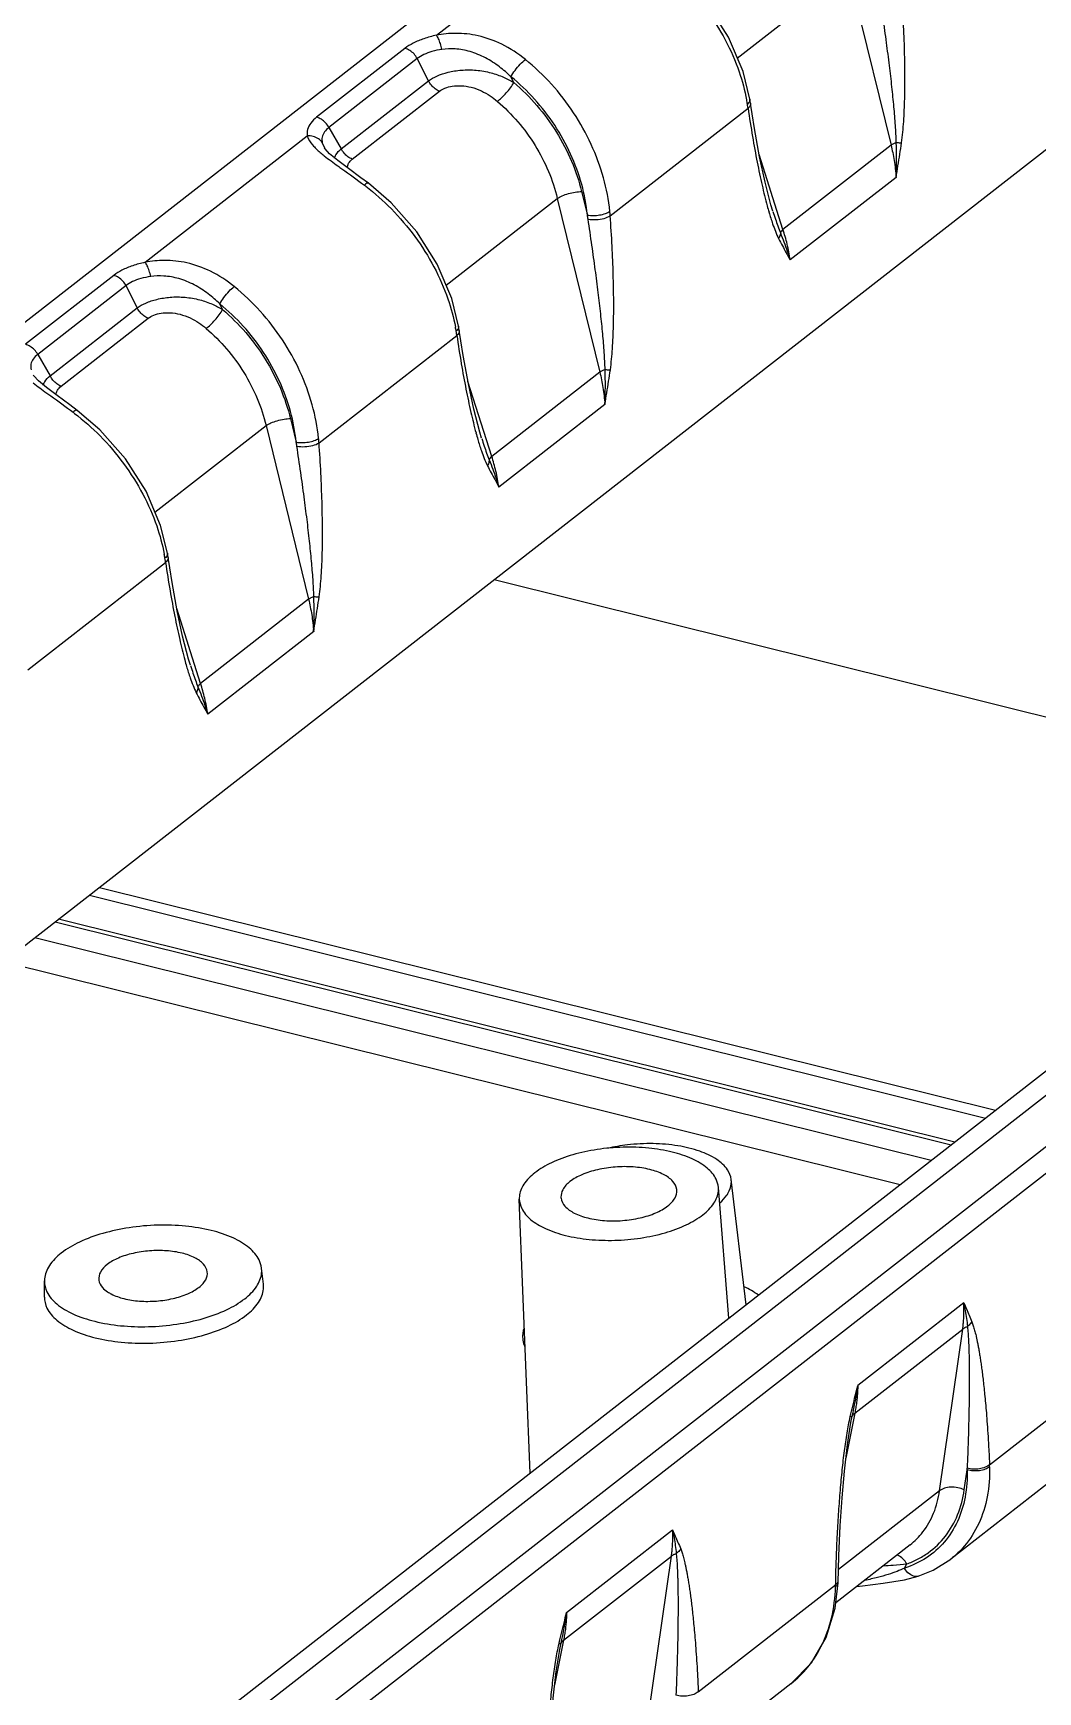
# Model space of a CAD drawing. Header units: millimetres. Extents: x 3537 to 3861, y 1181 to 1410.
# Drawn here: x 3721.22 to 3737.84, y 1201.17 to 1228.6 of the extents above; entities that cross this region are included whole.
import ezdxf

# ---------------------------------------------------------------- set-up
doc = ezdxf.new("R2010")
doc.units = ezdxf.units.MM
doc.layers.add('02___PRT_ALL_AXES', color=7, linetype='Continuous')
doc.layers.add('06___PRT_ALL_SURFS', color=7, linetype='Continuous')

# ---------------------------------------------------------------- blocks, each defined once
blk = doc.blocks.new('A$C490E14D8')
at = {"color": 7, "linetype": 'Continuous'}
for p, q in [((60.94, 50.782), (114.05, 92.192)), ((98.216, 78.907), (102.684, 82.39)), ((65.384, 37.06), (121.852, 81.088)), ((97.35, 78.544), (94.915, 76.645)), ((103.009, 73.931), (106.808, 76.893)), ((106.876, 77.031), (106.876, 77.031)), ((90.188, 72.647), (94.656, 76.131)), ((110.89, 74.987), (107.97, 72.711)), ((89.322, 72.285), (86.887, 70.386)), ((94.981, 67.671), (98.78, 70.633)), ((98.848, 70.772), (98.848, 70.772)), ((102.862, 68.728), (99.942, 66.451)), ((90.82, 64.512), (90.82, 64.512)), ((86.953, 61.412), (90.752, 64.374)), ((99.806, 63.899), (118.969, 59.132)), ((94.834, 62.468), (91.914, 60.192)), ((88.926, 55.416), (113.633, 49.27)), ((88.65, 55.201), (113.356, 49.054)), ((66.079, 10.119), (122.933, 54.447)), ((87.704, 54.463), (112.411, 48.317)), ((112.508, 48.393), (87.802, 54.539)), ((111.853, 47.883), (87.147, 54.029)), ((119.445, 53.802), (68.075, 13.749)), ((120.101, 53.638), (68.731, 13.586)), ((86.298, 53.367), (111.005, 47.221)), ((106.278, 43.536), (105.992, 47.145)), ((106.756, 43.908), (106.345, 47.364)), ((100.802, 39.266), (100.502, 46.818)), ((93.45, 44.481), (93.397, 44.921)), ((87.41, 44.121), (87.41, 44.565)), ((91.671, 44.39), (91.703, 44.417)), ((112.757, 43.965), (109.834, 41.686)), ((113.465, 39.499), (117.25, 42.451)), ((109.646, 40.661), (109.682, 40.837)), ((116.02, 39.723), (112.398, 36.899)), ((112.768, 38.808), (112.847, 39.359)), ((101.806, 35.426), (104.729, 37.705)), ((111.123, 36.651), (111.186, 36.765)), ((105.437, 33.24), (109.222, 36.192)), ((109.214, 35.547), (109.291, 36.241)), ((109.222, 36.192), (109.224, 36.243)), ((109.224, 36.243), (109.225, 36.299)), ((111.498, 36.43), (111.498, 36.43)), ((101.618, 34.402), (101.654, 34.578)), ((107.992, 33.463), (104.37, 30.639))]:
    blk.add_line(p, q, dxfattribs=at)
for points in [[(109.291, 36.241), (109.312, 36.992), (109.35, 37.817), (109.4, 38.589), (109.463, 39.323), (109.548, 40.056), (109.646, 40.661)], [(111.498, 36.43), (111.914, 36.596), (112.397, 36.899)], [(109.799, 36.14), (109.966, 36.164), (110.531, 36.233), (111.119, 36.331), (111.498, 36.43)], [(107.991, 33.463), (108.556, 34.036), (108.965, 34.737), (109.214, 35.547)], [(101.263, 29.981), (101.284, 30.733), (101.322, 31.558), (101.372, 32.329), (101.435, 33.064), (101.52, 33.797), (101.618, 34.402)]]:
    blk.add_lwpolyline(points, dxfattribs=at)
for centre, radius, start, end in [((101.844, 76.196), 5.013, 9.3297, 10.6543), ((101.398, 76.123), 5.465, 8.5004, 9.3206), ((101.316, 76.111), 5.548, 8.1007, 8.5002), ((100.116, 75.529), 10.787, 357.1194, 2.2449), ((92.233, 69.501), 6.617, 52.3884, 52.8261), ((116.907, 76.785), 9.912, 195.0916, 196.1567), ((98.343, 73.577), 4.68, 4.3271, 5.8141), ((93.816, 69.936), 5.013, 9.3297, 10.6543), ((93.37, 69.864), 5.465, 8.5004, 9.3206), ((93.288, 69.851), 5.548, 8.1007, 8.5002), ((92.088, 69.27), 10.787, 357.1194, 2.2449), ((84.205, 63.241), 6.617, 52.3884, 52.8261), ((90.315, 67.318), 4.68, 4.3271, 5.8141), ((108.879, 70.525), 9.912, 195.0916, 196.1567), ((85.788, 63.677), 5.013, 9.3297, 10.6543), ((85.342, 63.604), 5.465, 8.5004, 9.3206), ((85.26, 63.592), 5.548, 8.1007, 8.5002), ((84.06, 63.01), 10.787, 357.1194, 2.2449), ((100.851, 64.266), 9.912, 195.0916, 196.1567), ((98.757, 43.229), 11.184, 347.6505, 352.0676), ((106.675, 39.663), 6.18, 357.1783, 357.6103), ((109.655, 39.349), 3.813, 1.4663, 2.267), ((103.664, 36.298), 5.559, 358.3283, 358.902), ((90.729, 36.97), 11.184, 347.6505, 352.0676), ((105.884, 35.974), 3.295, 332.2972, 333.6081), ((106.196, 35.76), 2.915, 308.0091, 320.7802)]:
    blk.add_arc(centre, radius, start, end, dxfattribs=at)
for points, start_tangent, end_tangent in [([(104.299, 81.002), (105.003, 80.377), (105.651, 79.616), (106.179, 78.777), (106.563, 77.897), (106.77, 77.122)], (0.792168, -0.610303), (0.184841, -0.982768)), ([(111.041, 75.941), (111.099, 76.525), (111.127, 77.158), (111.133, 77.838), (111.12, 78.568), (111.089, 79.351), (111.037, 80.19)], (0.129507, 0.991579), (-0.071038, 0.997474)), ([(98.216, 78.907), (97.873, 78.812), (97.578, 78.687), (97.35, 78.544)], (-0.976618, -0.214981), (-0.788355, -0.615221)), ([(100.672, 78.236), (100.018, 78.658), (99.365, 78.89), (98.751, 78.959), (98.216, 78.907)], (-0.778105, 0.628134), (-0.981175, -0.193122)), ([(98.37, 78.515), (98.328, 78.675), (98.274, 78.811), (98.216, 78.907)], (-0.201436, 0.979502), (-0.639828, 0.768518)), ([(97.691, 78.263), (97.6, 78.39), (97.481, 78.488), (97.35, 78.544)], (-0.472758, 0.881192), (-0.970424, 0.241408)), ([(100.273, 77.763), (100.385, 77.937), (100.531, 78.109), (100.672, 78.236)], (0.473364, 0.880867), (0.809136, 0.587621)), ([(102.999, 74.052), (102.822, 74.979), (102.484, 75.897), (102, 76.768), (101.387, 77.559), (100.672, 78.236)], (-0.101176, 0.994869), (-0.778138, 0.628093)), ([(106.837, 77.06), (106.791, 77.008)], (-0.540116, -0.841591), (-0.751633, -0.659581)), ([(106.877, 77.006), (106.808, 76.893)], (-0.047881, -0.998853), (-0.749475, -0.662033)), ([(106.808, 76.893), (106.932, 76.111), (107.061, 75.405), (107.196, 74.77), (107.337, 74.204)], (0.14549, -0.98936), (0.260946, -0.965353)), ([(106.857, 77.145), (106.853, 77.093), (106.837, 77.06)], (0.142613, -0.989779), (-0.540116, -0.841591)), ([(106.874, 77.031), (106.877, 77.006)], (0.201664, -0.979455), (-0.047881, -0.998853)), ([(94.915, 76.645), (94.754, 76.485), (94.664, 76.309), (94.656, 76.131)], (-0.788887, -0.614538), (0.176799, -0.984247)), ([(95.255, 76.364), (95.164, 76.491), (95.046, 76.589), (94.915, 76.645)], (-0.472761, 0.881191), (-0.970423, 0.241412)), ([(95.071, 75.943), (94.965, 76.052), (94.82, 76.118), (94.656, 76.131)], (-0.541146, 0.840929), (-0.996395, -0.08483)), ([(94.656, 76.131), (94.803, 75.881), (95.013, 75.676)], (0.269074, -0.963119), (0.762591, -0.646881)), ([(110.89, 74.987), (110.942, 75.309), (110.993, 75.627), (111.041, 75.941)], (0.161741, 0.986833), (0.145502, 0.989358)), ([(110.895, 75.952), (110.951, 75.947), (111, 75.943), (111.042, 75.941)], (0.995181, -0.09805), (0.999652, -0.026378)), ([(95.013, 75.676), (95.125, 75.585)], (0.762591, -0.646881), (0.785289, -0.619129)), ([(95.125, 75.585), (95.502, 75.304)], (0.785289, -0.619129), (0.811563, -0.584266)), ([(110.75, 75.876), (110.796, 75.67), (110.835, 75.453), (110.867, 75.225), (110.89, 74.987)], (0.234483, -0.97212), (0.071538, -0.997438)), ([(95.502, 75.304), (95.613, 75.224), (96.231, 74.773)], (0.811563, -0.584266), (0.796787, -0.604261)), ([(96.338, 74.819), (96.324, 74.829), (96.231, 74.773)], (-0.698386, 0.715721), (-0.766807, -0.641878)), ([(96.271, 74.743), (96.975, 74.118), (97.623, 73.356), (98.151, 72.518), (98.535, 71.637), (98.742, 70.863)], (0.792168, -0.610303), (0.184841, -0.982768)), ([(102.38, 73.948), (102.543, 73.937), (102.717, 73.952), (102.877, 73.993), (102.998, 74.052)], (0.986739, -0.162316), (0.82535, 0.564621)), ([(102.398, 73.837), (102.617, 73.825), (102.84, 73.859), (103.009, 73.931)], (0.984056, -0.177858), (0.827627, 0.561278)), ([(103.013, 69.682), (103.071, 70.266), (103.099, 70.898), (103.105, 71.578), (103.092, 72.308), (103.061, 73.091), (103.009, 73.931)], (0.129507, 0.991579), (-0.071038, 0.997474)), ([(107.386, 74.026), (107.487, 73.709), (107.652, 73.299)], (0.278846, -0.960336), (0.426741, -0.904374)), ([(107.701, 73.461), (107.695, 73.408), (107.678, 73.353), (107.652, 73.299)], (-0.023178, -0.999731), (-0.49941, -0.866366)), ([(107.652, 73.299), (107.755, 73.103), (107.862, 72.907), (107.97, 72.711)], (0.455194, -0.890392), (0.485219, -0.874393)), ([(107.701, 73.461), (107.799, 73.207), (107.889, 72.957), (107.97, 72.711)], (0.370848, -0.928693), (0.297905, -0.954596)), ([(107.97, 72.711), (107.932, 72.932), (107.886, 73.147), (107.832, 73.355), (107.772, 73.554)], (-0.144966, 0.989437), (-0.30612, 0.951993)), ([(90.188, 72.647), (89.845, 72.552), (89.55, 72.428), (89.322, 72.285)], (-0.976618, -0.214981), (-0.788355, -0.615221)), ([(89.663, 72.004), (89.572, 72.131), (89.453, 72.228), (89.322, 72.285)], (-0.472758, 0.881192), (-0.970424, 0.241408)), ([(92.644, 71.977), (91.99, 72.399), (91.337, 72.631), (90.723, 72.699), (90.188, 72.647)], (-0.778105, 0.628134), (-0.981175, -0.193122)), ([(90.342, 72.256), (90.3, 72.415), (90.246, 72.552), (90.188, 72.647)], (-0.201436, 0.979502), (-0.639828, 0.768518)), ([(92.245, 71.503), (92.357, 71.677), (92.503, 71.85), (92.644, 71.977)], (0.473364, 0.880867), (0.809136, 0.587621)), ([(94.971, 67.792), (94.794, 68.72), (94.456, 69.638), (93.972, 70.509), (93.359, 71.299), (92.644, 71.977)], (-0.101176, 0.994869), (-0.778138, 0.628093)), ([(98.829, 70.886), (98.825, 70.833), (98.809, 70.801)], (0.142613, -0.989779), (-0.540116, -0.841591)), ([(98.809, 70.801), (98.763, 70.749)], (-0.540116, -0.841591), (-0.751633, -0.659581)), ([(98.849, 70.746), (98.78, 70.633)], (-0.047881, -0.998853), (-0.749475, -0.662033)), ([(98.78, 70.633), (98.904, 69.851), (99.033, 69.146), (99.168, 68.511), (99.309, 67.944)], (0.14549, -0.98936), (0.260946, -0.965353)), ([(98.846, 70.771), (98.849, 70.746)], (0.201664, -0.979455), (-0.047881, -0.998853)), ([(87.227, 70.105), (87.136, 70.232), (87.018, 70.329), (86.887, 70.386)], (-0.472761, 0.881191), (-0.970423, 0.241412)), ([(102.722, 69.617), (102.768, 69.411), (102.808, 69.193), (102.839, 68.966), (102.862, 68.728)], (0.234483, -0.97212), (0.071538, -0.997438)), ([(102.862, 68.728), (102.914, 69.049), (102.965, 69.368), (103.013, 69.682)], (0.161741, 0.986833), (0.145502, 0.989358)), ([(102.867, 69.692), (102.923, 69.687), (102.972, 69.684), (103.014, 69.682)], (0.995181, -0.09805), (0.999652, -0.026378)), ([(87.097, 69.325), (87.474, 69.044)], (0.785289, -0.619129), (0.811563, -0.584266)), ([(87.474, 69.044), (87.585, 68.965), (88.203, 68.514)], (0.811563, -0.584266), (0.796787, -0.604261)), ([(88.31, 68.56), (88.296, 68.57), (88.203, 68.514)], (-0.698386, 0.715721), (-0.766807, -0.641878)), ([(88.243, 68.483), (88.947, 67.859), (89.595, 67.097), (90.123, 66.259), (90.508, 65.378), (90.714, 64.604)], (0.792168, -0.610303), (0.184841, -0.982768)), ([(94.352, 67.688), (94.515, 67.677), (94.689, 67.693), (94.849, 67.733), (94.97, 67.792)], (0.986739, -0.162316), (0.82535, 0.564621)), ([(99.358, 67.767), (99.459, 67.45), (99.624, 67.04)], (0.278846, -0.960336), (0.426741, -0.904374)), ([(94.37, 67.578), (94.589, 67.566), (94.813, 67.6), (94.981, 67.671)], (0.984056, -0.177858), (0.827627, 0.561278)), ([(94.985, 63.423), (95.043, 64.006), (95.071, 64.639), (95.077, 65.319), (95.064, 66.049), (95.033, 66.832), (94.981, 67.671)], (0.129507, 0.991579), (-0.071038, 0.997474)), ([(99.942, 66.451), (99.904, 66.673), (99.858, 66.888), (99.804, 67.095), (99.744, 67.295)], (-0.144966, 0.989437), (-0.30612, 0.951993)), ([(99.673, 67.202), (99.667, 67.148), (99.65, 67.094), (99.624, 67.04)], (-0.023178, -0.999731), (-0.49941, -0.866366)), ([(99.624, 67.04), (99.727, 66.843), (99.834, 66.647), (99.942, 66.451)], (0.455194, -0.890392), (0.485219, -0.874393)), ([(99.673, 67.202), (99.771, 66.948), (99.861, 66.698), (99.942, 66.451)], (0.370848, -0.928693), (0.297905, -0.954596)), ([(90.781, 64.541), (90.735, 64.49)], (-0.540116, -0.841591), (-0.751633, -0.659581)), ([(90.821, 64.487), (90.752, 64.374)], (-0.047881, -0.998853), (-0.749475, -0.662033)), ([(90.801, 64.626), (90.797, 64.574), (90.781, 64.541)], (0.142613, -0.989779), (-0.540116, -0.841591)), ([(90.819, 64.512), (90.821, 64.487)], (0.201664, -0.979455), (-0.047881, -0.998853)), ([(90.752, 64.374), (90.876, 63.592), (91.005, 62.886), (91.14, 62.252), (91.281, 61.685)], (0.14549, -0.98936), (0.260946, -0.965353)), ([(94.694, 63.358), (94.74, 63.151), (94.78, 62.934), (94.811, 62.706), (94.834, 62.468)], (0.234483, -0.97212), (0.071538, -0.997438)), ([(94.834, 62.468), (94.886, 62.79), (94.937, 63.108), (94.985, 63.423)], (0.161741, 0.986833), (0.145502, 0.989358)), ([(94.839, 63.433), (94.895, 63.428), (94.944, 63.424), (94.986, 63.423)], (0.995181, -0.09805), (0.999652, -0.026378)), ([(91.33, 61.508), (91.431, 61.191), (91.596, 60.781)], (0.278846, -0.960336), (0.426741, -0.904374)), ([(91.645, 60.942), (91.639, 60.889), (91.622, 60.835), (91.596, 60.781)], (-0.023178, -0.999731), (-0.49941, -0.866366)), ([(91.645, 60.942), (91.743, 60.688), (91.833, 60.439), (91.914, 60.192)], (0.370848, -0.928693), (0.297905, -0.954596)), ([(91.914, 60.192), (91.877, 60.414), (91.83, 60.628), (91.776, 60.836), (91.716, 61.036)], (-0.144966, 0.989437), (-0.30612, 0.951993)), ([(91.596, 60.781), (91.699, 60.584), (91.806, 60.388), (91.914, 60.192)], (0.455194, -0.890392), (0.485219, -0.874393)), ([(105.991, 47.144), (105.928, 47.373), (105.682, 47.675), (105.27, 47.929), (104.72, 48.117), (104.07, 48.227), (103.363, 48.252), (102.649, 48.189), (101.976, 48.043), (101.389, 47.824), (100.929, 47.546)], (-0.086813, 0.996225), (-0.788621, -0.61488)), ([(106.344, 47.364), (106.243, 47.629), (105.944, 47.915), (105.476, 48.142), (104.876, 48.291), (104.193, 48.351), (103.483, 48.316), (102.937, 48.222)], (-0.127018, 0.9919), (-0.974519, -0.224304)), ([(104.845, 47.065), (104.843, 47.091), (104.734, 47.312), (104.479, 47.501), (104.104, 47.637), (103.645, 47.708), (103.148, 47.707), (102.66, 47.633), (102.23, 47.495), (101.899, 47.305)], (-0.048524, 0.998822), (-0.788621, -0.61488)), ([(100.929, 47.546), (100.628, 47.23), (100.504, 46.895), (100.503, 46.818)], (-0.788621, -0.61488), (0.048766, -0.99881)), ([(101.899, 47.305), (101.7, 47.082), (101.651, 46.874)], (-0.788621, -0.61488), (0.048524, -0.998822)), ([(105.566, 46.393), (105.868, 46.709), (105.992, 47.044), (105.991, 47.144)], (0.788621, 0.61488), (-0.086813, 0.996225)), ([(106.292, 47.054), (106.348, 47.307), (106.344, 47.364)], (0.407433, 0.913235), (-0.127018, 0.9919)), ([(100.503, 46.818), (100.568, 46.566), (100.814, 46.264), (101.226, 46.01), (101.776, 45.822), (102.426, 45.712), (103.133, 45.687), (103.847, 45.75), (104.52, 45.896), (105.106, 46.115), (105.566, 46.393)], (0.048766, -0.99881), (0.788621, 0.61488)), ([(101.651, 46.874), (101.653, 46.849), (101.762, 46.627), (102.017, 46.438), (102.392, 46.302), (102.85, 46.231), (103.348, 46.232), (103.836, 46.306), (104.266, 46.444), (104.597, 46.634)], (0.048524, -0.998822), (0.788621, 0.61488)), ([(104.597, 46.634), (104.795, 46.857), (104.845, 47.065)], (0.788621, 0.61488), (-0.048524, 0.998822)), ([(106.034, 46.721), (106.224, 46.932)], (0.752183, 0.658954), (0.558795, 0.829306)), ([(106.224, 46.932), (106.251, 46.975), (106.292, 47.054)], (0.558795, 0.829306), (0.407433, 0.913235)), ([(93.396, 44.921), (93.33, 45.144), (93.06, 45.475), (92.613, 45.751), (92.011, 45.957), (91.3, 46.077), (90.534, 46.104), (89.75, 46.034), (89.021, 45.876), (88.377, 45.636), (87.877, 45.334)], (-0.124118, 0.992267), (-0.788621, -0.61488)), ([(87.877, 45.334), (87.548, 44.989), (87.413, 44.622), (87.411, 44.565)], (-0.788621, -0.61488), (0.009862, -0.999951)), ([(91.704, 44.417), (91.857, 44.599), (91.901, 44.818), (91.799, 45.026), (91.56, 45.203), (91.209, 45.331), (90.779, 45.397), (90.312, 45.396), (89.855, 45.327), (89.451, 45.197), (89.141, 45.019)], (0.76389, 0.645347), (-0.788621, -0.61488)), ([(89.141, 45.019), (88.955, 44.811), (88.911, 44.591), (89.013, 44.383), (89.152, 44.264)], (-0.788621, -0.61488), (0.835638, -0.54928)), ([(92.935, 44.076), (93.264, 44.42), (93.399, 44.787), (93.396, 44.921)], (0.788621, 0.61488), (-0.124118, 0.992267)), ([(87.411, 44.565), (87.481, 44.266), (87.752, 43.934), (88.199, 43.659), (88.8, 43.453), (89.512, 43.333), (90.278, 43.306), (91.062, 43.375), (91.791, 43.533), (92.434, 43.773), (92.935, 44.076)], (0.009862, -0.999951), (0.788621, 0.61488)), ([(89.152, 44.264), (89.252, 44.207), (89.603, 44.079), (90.033, 44.012), (90.5, 44.013), (90.957, 44.082), (91.361, 44.212), (91.671, 44.39)], (0.835638, -0.54928), (0.788621, 0.61488)), ([(92.984, 43.628), (93.315, 43.976), (93.452, 44.346), (93.448, 44.48)], (0.788621, 0.61488), (-0.124108, 0.992269)), ([(107.093, 44.176), (106.699, 44.408)], (-0.804497, 0.593957), (-0.903272, 0.429068)), ([(87.411, 44.122), (87.482, 43.82), (87.755, 43.485), (88.206, 43.208), (88.813, 43), (89.53, 42.878), (90.303, 42.852), (91.094, 42.921), (91.829, 43.081), (92.478, 43.323), (92.984, 43.628)], (0.009861, -0.999951), (0.788621, 0.61488)), ([(112.725, 43.241), (112.742, 43.38), (112.753, 43.522), (112.76, 43.667), (112.761, 43.815), (112.757, 43.965)], (0.139001, 0.990292), (-0.044321, 0.999017)), ([(112.757, 43.965), (112.831, 43.793), (112.905, 43.62), (112.979, 43.441)], (0.399069, -0.916921), (0.371144, -0.928575)), ([(112.757, 43.965), (112.798, 43.746), (112.831, 43.528), (112.856, 43.311)], (0.198367, -0.980128), (0.094933, -0.995484)), ([(112.979, 43.441), (112.944, 43.394), (112.903, 43.351), (112.856, 43.311)], (-0.534495, -0.845172), (-0.802882, -0.596139)), ([(112.979, 43.441), (112.999, 43.387), (113.018, 43.33), (113.037, 43.269), (113.055, 43.204), (113.074, 43.132), (113.093, 43.051), (113.113, 42.961), (113.134, 42.861), (113.155, 42.751), (113.177, 42.631), (113.198, 42.501), (113.22, 42.36), (113.242, 42.206), (113.264, 42.04), (113.286, 41.858), (113.309, 41.659), (113.331, 41.441), (113.354, 41.199), (113.378, 40.928), (113.401, 40.62), (113.424, 40.278), (113.446, 39.906), (113.465, 39.499)], (0.371215, -0.928547), (0.042245, -0.999107)), ([(100.621, 43.247), (100.596, 43.11), (100.649, 42.758)], (-0.261092, -0.965314), (0.354473, -0.935066)), ([(112.725, 43.241), (112.784, 43.28), (112.856, 43.311)], (0.764663, 0.64443), (0.948049, 0.318123)), ([(112.856, 43.311), (112.862, 43.252), (112.868, 43.191), (112.873, 43.127), (112.878, 43.059), (112.882, 42.983), (112.887, 42.9), (112.891, 42.808), (112.894, 42.706), (112.898, 42.594), (112.901, 42.473), (112.903, 42.341), (112.905, 42.2), (112.906, 42.047), (112.907, 41.882), (112.906, 41.701), (112.905, 41.505), (112.903, 41.291), (112.899, 41.054), (112.894, 40.788), (112.886, 40.488), (112.877, 40.157), (112.865, 39.797), (112.849, 39.405)], (0.117935, -0.993021), (-0.041667, -0.999132)), ([(109.626, 40.828), (109.695, 41.116), (109.764, 41.402), (109.834, 41.686)], (0.227461, 0.973787), (0.239737, 0.970838)), ([(109.834, 41.686), (109.828, 41.529), (109.816, 41.374), (109.8, 41.221), (109.778, 41.07), (109.751, 40.922)], (-0.023311, -0.999728), (-0.197234, -0.980356)), ([(109.538, 40.373), (109.626, 40.828)], (0.162022, 0.986787), (0.229449, 0.973321)), ([(109.626, 40.828), (109.653, 40.828), (109.672, 40.832), (109.682, 40.837)], (0.999952, -0.009764), (0.674483, 0.738291)), ([(109.682, 40.837), (109.708, 40.882), (109.751, 40.922)], (0.337326, 0.941388), (0.813458, 0.581623)), ([(109.225, 36.299), (109.243, 36.911), (109.273, 37.585), (109.31, 38.215), (109.354, 38.803), (109.406, 39.358), (109.466, 39.882), (109.538, 40.373)], (0.023705, 0.999719), (0.162022, 0.986787)), ([(112.847, 39.359), (112.791, 38.608), (112.579, 37.935), (112.219, 37.369), (111.727, 36.936), (111.123, 36.651)], (0.02859, -0.999591), (-0.953754, -0.300589)), ([(113.467, 39.446), (113.402, 38.617), (113.166, 37.876), (112.769, 37.254), (112.398, 36.899)], (0.025815, -0.999667), (-0.788363, -0.615211)), ([(113.467, 39.446), (113.346, 39.376), (113.186, 39.335), (113.011, 39.329), (112.847, 39.359)], (-0.758122, -0.652112), (-0.954301, 0.298847)), ([(113.465, 39.499), (113.345, 39.429), (113.186, 39.387), (113.012, 39.378), (112.849, 39.405)], (-0.756589, -0.653891), (-0.959517, 0.281651)), ([(104.697, 36.981), (104.714, 37.121), (104.725, 37.263), (104.732, 37.408), (104.733, 37.555), (104.729, 37.705)], (0.139001, 0.990292), (-0.044321, 0.999017)), ([(104.729, 37.705), (104.77, 37.487), (104.803, 37.269), (104.828, 37.052)], (0.198367, -0.980128), (0.094933, -0.995484)), ([(104.729, 37.705), (104.803, 37.534), (104.877, 37.36), (104.951, 37.182)], (0.399069, -0.916921), (0.371144, -0.928575)), ([(104.697, 36.981), (104.756, 37.021), (104.828, 37.052)], (0.764663, 0.64443), (0.948049, 0.318123)), ([(104.828, 37.052), (104.834, 36.992), (104.84, 36.932), (104.845, 36.868), (104.85, 36.799), (104.854, 36.724), (104.859, 36.641), (104.863, 36.548), (104.866, 36.447), (104.87, 36.335), (104.873, 36.213), (104.875, 36.082), (104.877, 35.941), (104.878, 35.788), (104.879, 35.622), (104.878, 35.442), (104.877, 35.246), (104.875, 35.032), (104.871, 34.794), (104.866, 34.529), (104.858, 34.229), (104.849, 33.898), (104.837, 33.538), (104.821, 33.146)], (0.117935, -0.993021), (-0.041667, -0.999132)), ([(104.951, 37.182), (104.916, 37.135), (104.875, 37.091), (104.828, 37.052)], (-0.534495, -0.845172), (-0.802882, -0.596139)), ([(104.951, 37.182), (104.971, 37.127), (104.99, 37.07), (105.009, 37.01), (105.027, 36.944), (105.046, 36.872), (105.065, 36.792), (105.085, 36.702), (105.106, 36.602), (105.127, 36.492), (105.149, 36.371), (105.17, 36.241), (105.192, 36.1), (105.214, 35.947), (105.236, 35.78), (105.258, 35.598), (105.281, 35.4), (105.303, 35.182), (105.326, 34.94), (105.35, 34.668), (105.373, 34.36), (105.396, 34.019), (105.418, 33.647), (105.437, 33.24)], (0.371215, -0.928547), (0.042245, -0.999107)), ([(111.123, 36.651), (110.917, 36.561), (110.673, 36.474), (110.381, 36.391), (110.032, 36.31), (110.01, 36.305)], (-0.899692, -0.436525), (-0.977856, -0.20928)), ([(111.498, 36.43), (111.416, 36.421), (111.256, 36.489), (111.123, 36.651)], (-0.956047, -0.293214), (-0.478231, 0.878234)), ([(108.835, 34.509), (109.108, 35.269), (109.221, 36.136)], (0.444519, 0.895769), (0.029782, 0.999556)), ([(109.221, 36.136), (109.284, 36.209), (109.289, 36.241)], (0.819529, 0.573037), (0.013621, 0.999907)), ([(109.222, 36.192), (109.285, 36.264)], (0.821067, 0.570832), (0.329987, 0.943985)), ([(109.285, 36.264), (109.291, 36.297)], (0.329987, 0.943985), (0.006375, 0.99998)), ([(101.598, 34.568), (101.667, 34.857), (101.736, 35.143), (101.806, 35.426)], (0.227461, 0.973787), (0.239737, 0.970838)), ([(101.806, 35.426), (101.8, 35.269), (101.788, 35.114), (101.772, 34.962), (101.75, 34.811), (101.723, 34.662)], (-0.023311, -0.999728), (-0.197234, -0.980356)), ([(101.51, 34.114), (101.598, 34.568)], (0.162022, 0.986787), (0.229449, 0.973321)), ([(101.598, 34.568), (101.625, 34.569), (101.644, 34.572), (101.654, 34.578)], (0.999952, -0.009764), (0.674483, 0.738291)), ([(101.654, 34.578), (101.68, 34.623), (101.723, 34.662)], (0.337326, 0.941388), (0.813458, 0.581623)), ([(108.454, 33.917), (108.801, 34.442)], (0.632502, 0.774559), (0.464907, 0.88536)), ([(101.197, 30.04), (101.215, 30.652), (101.245, 31.326), (101.282, 31.955), (101.326, 32.544), (101.378, 33.098), (101.438, 33.622), (101.51, 34.114)], (0.023706, 0.999719), (0.162022, 0.986787)), ([(105.437, 33.24), (105.317, 33.17), (105.158, 33.127), (104.984, 33.119), (104.821, 33.146)], (-0.756589, -0.653891), (-0.959517, 0.281651))]:
    blk.add_spline(points, degree=3, dxfattribs=dict(at, start_tangent=start_tangent, end_tangent=end_tangent))
at = {"layer": '02___PRT_ALL_AXES', "color": 7, "linetype": 'Continuous'}
blk.add_line((66.988, 10.091), (123.456, 54.118), dxfattribs=at)
at = {"layer": '06___PRT_ALL_SURFS', "color": 7, "linetype": 'Continuous'}
for p, q in [((106.513, 78.278), (109.578, 80.668)), ((109.578, 80.668), (110.75, 75.876)), ((97.691, 78.263), (95.255, 76.364)), ((97.997, 77.649), (97.691, 78.263)), ((100.353, 77.602), (100.273, 77.763)), ((106.858, 77.145), (106.67, 77.908)), ((95.594, 75.776), (97.997, 77.649)), ((95.897, 75.49), (98.299, 77.363)), ((106.985, 76.337), (106.858, 77.145)), ((95.255, 76.364), (95.594, 75.776)), ((95.071, 75.943), (95.129, 75.802)), ((95.129, 75.802), (95.13, 75.8)), ((95.497, 75.451), (95.272, 75.638)), ((95.792, 75.231), (95.497, 75.451)), ((107.772, 73.554), (107.115, 75.622)), ((110.75, 75.876), (107.772, 73.554)), ((96.137, 74.98), (95.792, 75.231)), ((96.345, 74.826), (96.137, 74.98)), ((96.97, 74.288), (96.345, 74.826)), ((102.221, 74.599), (102.38, 73.948)), ((98.485, 72.019), (101.55, 74.409)), ((101.55, 74.409), (102.722, 69.617)), ((89.663, 72.004), (87.227, 70.105)), ((89.969, 71.39), (89.663, 72.004)), ((87.566, 69.517), (89.969, 71.39)), ((92.325, 71.342), (92.245, 71.503)), ((98.83, 70.886), (98.642, 71.649)), ((87.869, 69.231), (90.271, 71.104)), ((98.957, 70.078), (98.83, 70.886)), ((87.227, 70.105), (87.566, 69.517)), ((102.722, 69.617), (99.744, 67.295)), ((87.469, 69.192), (87.244, 69.379)), ((87.764, 68.972), (87.469, 69.192)), ((99.744, 67.295), (99.087, 69.363)), ((88.109, 68.72), (87.764, 68.972)), ((88.317, 68.566), (88.109, 68.72)), ((88.942, 68.029), (88.317, 68.566)), ((90.457, 65.76), (93.522, 68.149)), ((93.522, 68.149), (94.694, 63.358)), ((94.193, 68.34), (94.352, 67.688)), ((90.802, 64.627), (90.614, 65.389)), ((90.929, 63.819), (90.802, 64.627)), ((91.716, 61.036), (91.059, 63.104)), ((94.694, 63.358), (91.716, 61.036)), ((109.751, 40.922), (112.725, 43.241)), ((112.086, 38.779), (112.725, 43.241)), ((109.751, 40.922), (109.505, 39.683)), ((112.086, 38.779), (109.301, 36.608)), ((111.274, 37.291), (109.231, 35.697)), ((101.723, 34.662), (104.697, 36.981)), ((104.058, 32.52), (104.697, 36.981)), ((101.723, 34.662), (101.477, 33.424))]:
    blk.add_line(p, q, dxfattribs=at)
for points in [[(106.67, 77.908), (106.269, 78.853), (105.703, 79.746), (104.998, 80.548)], [(107.492, 74.058), (107.441, 74.227), (107.277, 74.859), (107.127, 75.555), (106.985, 76.337)], [(95.272, 75.638), (95.147, 75.775), (95.13, 75.8)], [(98.642, 71.649), (98.241, 72.594), (97.675, 73.487), (96.97, 74.288)], [(99.464, 67.799), (99.413, 67.967), (99.249, 68.599), (99.099, 69.296), (98.957, 70.078)], [(87.244, 69.379), (87.119, 69.515), (87.102, 69.54)], [(90.614, 65.389), (90.213, 66.334), (89.647, 67.228), (88.942, 68.029)], [(91.436, 61.54), (91.385, 61.708), (91.221, 62.34), (91.071, 63.036), (90.929, 63.819)]]:
    blk.add_lwpolyline(points, dxfattribs=at)
for centre, radius, start, end in [((94.339, 72.598), 8.154, 8.7441, 9.5281), ((86.311, 66.339), 8.154, 8.7441, 9.5281), ((110.368, 39.062), 2.438, 289.6094, 297.1455)]:
    blk.add_arc(centre, radius, start, end, dxfattribs=at)
for points, start_tangent, end_tangent in [([(110.895, 75.952), (110.872, 76.418), (110.831, 76.931), (110.775, 77.483), (110.707, 78.072), (110.626, 78.701), (110.533, 79.375), (110.426, 80.097)], (-0.021786, 0.999763), (-0.151967, 0.988385)), ([(98.37, 78.515), (98.095, 78.459), (97.867, 78.373), (97.691, 78.263)], (-0.990434, -0.137989), (-0.776327, -0.63033)), ([(100.273, 77.763), (99.956, 78.035), (99.57, 78.283), (99.144, 78.456), (98.731, 78.529), (98.37, 78.515)], (-0.719413, 0.694583), (-0.990388, -0.138317)), ([(97.997, 77.649), (98.232, 77.783), (98.538, 77.885), (98.905, 77.944), (99.315, 77.943), (99.723, 77.871), (100.071, 77.749), (100.353, 77.601)], (0.801114, 0.598512), (0.853955, -0.520347)), ([(102.38, 73.948), (102.222, 74.792), (101.917, 75.629), (101.478, 76.425), (100.922, 77.146), (100.273, 77.763)], (-0.098288, 0.995158), (-0.777217, 0.629233)), ([(98.299, 77.363), (98.181, 77.432), (98.078, 77.53), (97.997, 77.649)], (-0.916894, 0.399131), (-0.472774, 0.881183)), ([(98.299, 77.363), (98.454, 77.45), (98.656, 77.503), (98.901, 77.515), (99.178, 77.473), (99.457, 77.372), (99.699, 77.235), (99.898, 77.084)], (0.788221, 0.615392), (0.760931, -0.648833)), ([(99.898, 77.084), (100.014, 77.183), (100.141, 77.315), (100.26, 77.461), (100.353, 77.601)], (0.810418, 0.585852), (0.503972, 0.86372)), ([(100.353, 77.602), (100.989, 76.968), (101.525, 76.237), (101.943, 75.434), (102.221, 74.599)], (0.762457, -0.647039), (0.237797, -0.971315)), ([(99.898, 77.084), (100.461, 76.521), (100.936, 75.87), (101.304, 75.155), (101.55, 74.409)], (0.76098, -0.648776), (0.233744, -0.972298)), ([(95.255, 76.364), (95.131, 76.24), (95.068, 76.099), (95.071, 75.943)], (-0.800686, -0.599084), (0.224704, -0.974427)), ([(110.895, 75.952), (110.816, 75.915), (110.75, 75.876)], (-0.92357, -0.383429), (-0.828097, -0.560585)), ([(95.409, 75.518), (95.448, 75.611), (95.594, 75.776)], (0.265352, 0.964151), (0.7759, 0.630856)), ([(95.897, 75.49), (95.779, 75.559), (95.676, 75.657), (95.594, 75.776)], (-0.916901, 0.399114), (-0.472758, 0.881192)), ([(95.764, 75.251), (95.798, 75.378), (95.897, 75.49)], (0.021909, 0.99976), (0.78902, 0.614367)), ([(101.55, 74.409), (101.684, 74.479), (101.858, 74.54), (102.047, 74.582), (102.221, 74.599)], (0.828097, 0.560585), (0.999833, 0.018255)), ([(102.867, 69.692), (102.844, 70.159), (102.803, 70.671), (102.747, 71.224), (102.679, 71.813), (102.598, 72.442), (102.505, 73.116), (102.398, 73.837)], (-0.021786, 0.999763), (-0.151967, 0.988385)), ([(107.495, 74.049), (107.563, 73.84), (107.701, 73.461)], (0.302672, -0.953095), (0.378412, -0.925637)), ([(107.772, 73.554), (107.727, 73.507), (107.701, 73.461)], (-0.747917, -0.663792), (-0.339663, -0.940547)), ([(90.342, 72.256), (90.067, 72.199), (89.839, 72.114), (89.663, 72.004)], (-0.990434, -0.137989), (-0.776327, -0.63033)), ([(92.245, 71.503), (91.928, 71.776), (91.543, 72.024), (91.116, 72.197), (90.703, 72.269), (90.342, 72.256)], (-0.719413, 0.694583), (-0.990388, -0.138317)), ([(89.969, 71.39), (90.204, 71.523), (90.51, 71.626), (90.877, 71.685), (91.287, 71.683), (91.695, 71.612), (92.043, 71.489), (92.325, 71.342)], (0.801114, 0.598512), (0.853955, -0.520347)), ([(90.271, 71.104), (90.153, 71.173), (90.05, 71.271), (89.969, 71.39)], (-0.916894, 0.399131), (-0.472774, 0.881183)), ([(91.87, 70.825), (91.986, 70.923), (92.113, 71.055), (92.232, 71.202), (92.325, 71.342)], (0.810418, 0.585852), (0.503972, 0.86372)), ([(94.352, 67.688), (94.194, 68.532), (93.889, 69.37), (93.45, 70.165), (92.894, 70.886), (92.245, 71.503)], (-0.098288, 0.995158), (-0.777217, 0.629233)), ([(92.325, 71.342), (92.961, 70.709), (93.497, 69.978), (93.915, 69.175), (94.193, 68.34)], (0.762457, -0.647039), (0.237797, -0.971315)), ([(90.271, 71.104), (90.426, 71.19), (90.628, 71.244), (90.873, 71.256), (91.15, 71.214), (91.429, 71.113), (91.671, 70.976), (91.87, 70.825)], (0.788221, 0.615392), (0.760931, -0.648833)), ([(91.87, 70.825), (92.433, 70.262), (92.908, 69.61), (93.276, 68.896), (93.522, 68.149)], (0.76098, -0.648776), (0.233744, -0.972298)), ([(87.227, 70.105), (87.103, 69.981), (87.04, 69.839), (87.043, 69.684)], (-0.800686, -0.599084), (0.224704, -0.974427)), ([(87.381, 69.259), (87.42, 69.352), (87.566, 69.517)], (0.265352, 0.964151), (0.7759, 0.630856)), ([(87.869, 69.231), (87.751, 69.3), (87.648, 69.398), (87.566, 69.517)], (-0.916901, 0.399114), (-0.472758, 0.881192)), ([(102.867, 69.692), (102.788, 69.655), (102.722, 69.617)], (-0.92357, -0.383429), (-0.828097, -0.560585)), ([(87.736, 68.992), (87.77, 69.119), (87.869, 69.231)], (0.021909, 0.99976), (0.78902, 0.614367)), ([(93.522, 68.149), (93.656, 68.22), (93.83, 68.281), (94.019, 68.323), (94.193, 68.34)], (0.828097, 0.560585), (0.999833, 0.018255)), ([(99.467, 67.79), (99.535, 67.58), (99.673, 67.202)], (0.302672, -0.953095), (0.378412, -0.925637)), ([(94.839, 63.433), (94.816, 63.9), (94.775, 64.412), (94.719, 64.964), (94.651, 65.553), (94.571, 66.182), (94.477, 66.857), (94.37, 67.578)], (-0.021786, 0.999763), (-0.151967, 0.988385)), ([(99.744, 67.295), (99.699, 67.247), (99.673, 67.202)], (-0.747917, -0.663792), (-0.339663, -0.940547)), ([(94.839, 63.433), (94.76, 63.396), (94.694, 63.358)], (-0.92357, -0.383429), (-0.828097, -0.560585)), ([(91.439, 61.53), (91.507, 61.321), (91.645, 60.942)], (0.302672, -0.953095), (0.378412, -0.925637)), ([(91.716, 61.036), (91.671, 60.988), (91.645, 60.942)], (-0.747917, -0.663792), (-0.339663, -0.940547)), ([(112.768, 38.808), (112.589, 38.866), (112.396, 38.881), (112.22, 38.851), (112.086, 38.779)], (-0.902971, 0.429701), (-0.764663, -0.64443)), ([(111.274, 37.291), (111.628, 37.647), (111.925, 38.167), (112.086, 38.779)], (0.787774, 0.615965), (0.138365, 0.990381)), ([(111.48, 36.893), (111.776, 37.073), (112.249, 37.53), (112.585, 38.118), (112.768, 38.808)], (0.889683, 0.456578), (0.141983, 0.989869)), ([(110.533, 36.714), (110.81, 36.734), (111.186, 36.765)], (0.997221, 0.074496), (0.994552, 0.104239)), ([(111.186, 36.765), (111.076, 36.908), (110.943, 36.996), (110.906, 37.009)], (-0.496631, 0.867962), (-0.963243, 0.268631))]:
    blk.add_spline(points, degree=3, dxfattribs=dict(at, start_tangent=start_tangent, end_tangent=end_tangent))

msp = doc.modelspace()

# ---------------------------------------------------------------- block references
at = {"xscale": 0.6, "yscale": 0.6, "zscale": 0.6}
msp.add_blockref('A$C490E14D8', (3668.963, 1181.222), dxfattribs=at)

doc.saveas('drawing.dxf')
